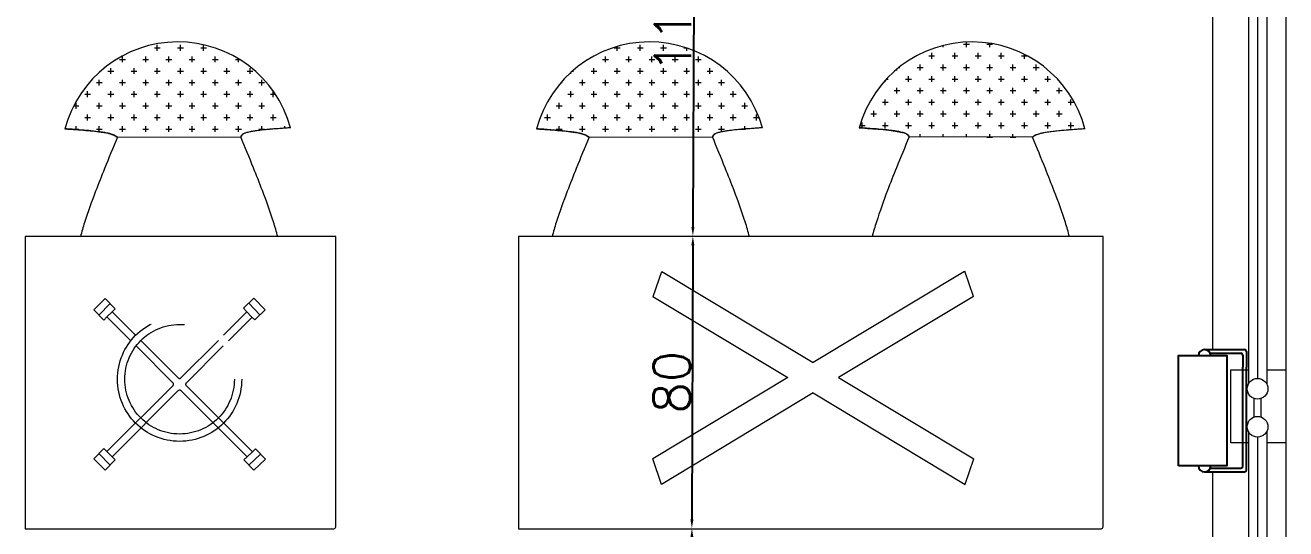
# Model space of a CAD drawing. Extents: x 3270 to 6851, y -140 to 2884.
# Drawn here: x 5803.4 to 6148.4, y 672.7 to 810.6 of the extents above; entities that cross this region are included whole.
import ezdxf

# ---------------------------------------------------------------- set-up
doc = ezdxf.new("R2010")
doc.units = 0
doc.header["$LTSCALE"] = 20
doc.linetypes.add('ACAD_ISO03W100', pattern=[30, 12, -18])
doc.layers.get('0').update_dxf_attribs({"linetype": 'CONTINUOUS', "lineweight": 15})
doc.layers.get('DEFPOINTS').update_dxf_attribs({"linetype": 'CONTINUOUS'})
doc.layers.add('Camera', color=7, linetype='CONTINUOUS', true_color=0xb01a1a)
doc.layers.add('ö-cam', color=7, linetype='CONTINUOUS', lineweight=18, true_color=0x1bb1af)
doc.layers.add('ö-korkuluk', color=7, linetype='CONTINUOUS', lineweight=18, true_color=0x666d5f)
doc.layers.add('Ö-MOBİLYA', color=31, linetype='CONTINUOUS', lineweight=18)
doc.layers.add('ölçü', color=102, linetype='CONTINUOUS', lineweight=15)
doc.styles.get("Standard").update_dxf_attribs({"font": 'txttw.shx'})
doc.dimstyles.new('YAZI', dxfattribs={"dimtxt": 10, "dimasz": 2.5, "dimexe": 1.25, "dimexo": 0.625, "dimtad": 1, "dimdec": 0, "dimtxsty": 'Standard', "dimcen": 2.5, "dimse1": 1, "dimse2": 1, "dimclrd": 256, "dimclrt": 256, "dimadec": 0, "dimazin": 0, "dimtfac": 1, "dimtdec": 0, "dimtmove": 0, "dimatfit": 3, "dimfxl": 1, "dimarcsym": 0})

# ---------------------------------------------------------------- blocks, each defined once
blk = doc.blocks.new('*D73')
at = {"layer": 'DEFPOINTS', "color": 0, "transparency": 16777216}
for p in [(6023.59, 867.74), (5986.11, 752.87), (6023.59, 752.74)]:
    blk.add_point(p, dxfattribs=at)
at = {"layer": 'ölçü', "lineweight": -2, "transparency": 16777216}
blk.add_line((5986.49, 865.37), (5986.12, 755.37), dxfattribs=at)
at = {"layer": 'ölçü', "transparency": 16777216}
for points in [[(5986.07, 865.37), (5986.91, 865.37), (5986.5, 867.87)], [(5985.7, 755.37), (5986.54, 755.37), (5986.11, 752.87)]]:
    blk.add_solid(points, dxfattribs=at)
at = {"layer": 'ölçü', "transparency": 16777216, "insert": (5980.68, 810.39), "char_height": 10, "attachment_point": 5, "rotation": 89.8076}
blk.add_mtext('115', dxfattribs=at)
blk = doc.blocks.new('*D74')
at = {"layer": 'DEFPOINTS', "color": 0, "transparency": 16777216}
for p in [(6023.59, 752.74), (5985.84, 672.87), (6023.59, 672.74)]:
    blk.add_point(p, dxfattribs=at)
at = {"layer": 'ölçü', "lineweight": -2, "transparency": 16777216}
blk.add_line((5986.1, 750.37), (5985.85, 675.37), dxfattribs=at)
at = {"layer": 'ölçü', "transparency": 16777216}
for points in [[(5985.69, 750.37), (5986.52, 750.37), (5986.11, 752.87)], [(5985.43, 675.37), (5986.27, 675.37), (5985.84, 672.87)]]:
    blk.add_solid(points, dxfattribs=at)
at = {"layer": 'ölçü', "transparency": 16777216, "insert": (5980.35, 712.89), "char_height": 10, "attachment_point": 5, "rotation": 89.8076}
blk.add_mtext('80', dxfattribs=at)
blk = doc.blocks.new('*D75')
at = {"layer": 'DEFPOINTS', "color": 0, "transparency": 16777216}
for p in [(6023.59, 672.74), (5985.46, 557.87), (6023.59, 557.74)]:
    blk.add_point(p, dxfattribs=at)
at = {"layer": 'ölçü', "lineweight": -2, "transparency": 16777216}
blk.add_line((5985.83, 670.37), (5985.46, 560.37), dxfattribs=at)
at = {"layer": 'ölçü', "transparency": 16777216}
for points in [[(5985.42, 670.37), (5986.25, 670.37), (5985.84, 672.87)], [(5985.05, 560.37), (5985.88, 560.37), (5985.46, 557.87)]]:
    blk.add_solid(points, dxfattribs=at)
at = {"layer": 'ölçü', "transparency": 16777216, "insert": (5980.02, 615.39), "char_height": 10, "attachment_point": 5, "rotation": 89.8076}
blk.add_mtext('115', dxfattribs=at)

msp = doc.modelspace()

# ---------------------------------------------------------------- linework, layer by layer
msp.add_line((6148.38, 1497.74), (6148.38, 222.74))
at = {"layer": 'Camera'}
for p, q in [((6126.17, 721.78), (6137.11, 721.78)), ((6137.61, 721.28), (6137.61, 716.96)), ((6127.72, 720.78), (6136.11, 720.78)), ((6136.61, 720.28), (6136.61, 716.96)), ((6136.61, 689.83), (6136.61, 716.96)), ((6137.61, 688.83), (6137.61, 716.96)), ((6126.17, 688.33), (6137.11, 688.33)), ((6127.72, 689.33), (6136.11, 689.33))]:
    msp.add_line(p, q, dxfattribs=at)
msp.add_lwpolyline([(6118.99, 689.97), (6118.99, 720.14), (6132.21, 720.14), (6132.21, 689.97)], close=True, dxfattribs=at)
for centre, radius, start, end in [((6126.17, 720.07), 1.71, 2.3482, 177.6518), ((6137.11, 721.28), 0.5, 0, 90), ((6136.11, 720.28), 0.5, 0, 90), ((6126.17, 690.04), 1.71, 182.3482, 357.6518), ((6136.11, 689.83), 0.5, 270, 0), ((6137.11, 688.83), 0.5, 270, 0)]:
    msp.add_arc(centre, radius, start, end, dxfattribs=at)
at = {"layer": 'ö-cam'}
for p, q in [((6138.15, 853.72), (6138.15, 712.4)), ((6140.65, 852.21), (6140.65, 713.9)), ((6143.15, 853.72), (6143.15, 712.4)), ((6138.15, 699.34), (6138.15, 558.02)), ((6140.65, 697.84), (6140.65, 559.53)), ((6143.15, 699.34), (6143.15, 558.02))]:
    msp.add_line(p, q, dxfattribs=at)
at = {"layer": 'ö-korkuluk'}
for p, q in [((6148.38, 1497.74), (6148.38, 222.74)), ((6128.38, 721.78), (6128.38, 1477.74)), ((6139.72, 703.33), (6139.72, 708.4)), ((6141.63, 703.32), (6141.63, 708.42)), ((6128.38, 256.3), (6128.38, 688.33))]:
    msp.add_line(p, q, dxfattribs=at)
for points in [[(6138.15, 696.27), (6133.38, 696.27), (6133.38, 716.27), (6138.15, 716.27)], [(6138.15, 696.27), (6133.38, 696.27), (6133.38, 716.27), (6138.15, 716.27)], [(6143.15, 716.27), (6148.38, 716.27), (6148.38, 696.27)], [(6148.38, 696.27), (6143.15, 696.27)], [(6148.38, 696.27), (6143.15, 696.27)]]:
    msp.add_lwpolyline(points, dxfattribs=at)
for centre in [(6140.65, 711.07), (6140.65, 700.67)]:
    msp.add_circle(centre, 2.83, dxfattribs=at)
at = {"layer": 'Ö-MOBİLYA'}
for p, q in [((5838.73, 804.39), (5840.31, 804.39)), ((5839.52, 803.59), (5839.52, 805.18)), ((5845.08, 804.39), (5846.66, 804.39)), ((5845.87, 803.59), (5845.87, 805.18)), ((5851.43, 804.39), (5853.01, 804.39)), ((5852.22, 803.59), (5852.22, 805.18)), ((5964.59, 804.39), (5966.18, 804.39)), ((5965.38, 803.59), (5965.38, 804.75)), ((5970.94, 804.39), (5972.53, 804.39)), ((5971.73, 803.59), (5971.73, 805.18)), ((5977.29, 804.39), (5978.88, 804.39)), ((5978.08, 803.59), (5978.08, 805.18)), ((5983.64, 804.39), (5984.33, 804.39)), ((5984.43, 803.59), (5984.43, 804.35)), ((6054.65, 804.57), (6054.65, 805.03)), ((6060.21, 805.37), (6061.8, 805.37)), ((6061, 804.57), (6061, 805.98)), ((6066.56, 805.37), (6068.15, 805.37)), ((6067.35, 804.57), (6067.35, 805.64)), ((5829.2, 801.21), (5830.79, 801.21)), ((5830, 800.42), (5830, 802.01)), ((5833.17, 803.59), (5833.17, 803.67)), ((5835.55, 801.21), (5837.14, 801.21)), ((5836.35, 800.42), (5836.35, 802.01)), ((5841.9, 801.21), (5843.49, 801.21)), ((5842.7, 800.42), (5842.7, 802.01)), ((5848.25, 801.21), (5849.84, 801.21)), ((5849.05, 800.42), (5849.05, 802.01)), ((5854.6, 801.21), (5856.19, 801.21)), ((5855.4, 800.42), (5855.4, 802.01)), ((5860.95, 801.21), (5862.04, 801.21)), ((5861.75, 800.42), (5861.75, 801.39)), ((5961.41, 801.21), (5963, 801.21)), ((5962.21, 800.42), (5962.21, 802.01)), ((5967.76, 801.21), (5969.35, 801.21)), ((5968.56, 800.42), (5968.56, 802.01)), ((5974.11, 801.21), (5975.7, 801.21)), ((5974.91, 800.42), (5974.91, 802.01)), ((5980.46, 801.21), (5982.05, 801.21)), ((5981.26, 800.42), (5981.26, 802.01)), ((5986.81, 801.21), (5988.4, 801.21)), ((5987.61, 800.42), (5987.61, 802.01)), ((6050.68, 802.19), (6052.27, 802.19)), ((6051.48, 801.4), (6051.48, 802.99)), ((6057.03, 802.19), (6058.62, 802.19)), ((6057.83, 801.4), (6057.83, 802.99)), ((6063.38, 802.19), (6064.97, 802.19)), ((6064.18, 801.4), (6064.18, 802.99)), ((6069.73, 802.19), (6071.32, 802.19)), ((6070.53, 801.4), (6070.53, 802.99)), ((6076.08, 802.19), (6077.65, 802.19)), ((6076.88, 801.4), (6076.88, 802.6)), ((5826.03, 798.04), (5827.61, 798.04)), ((5826.82, 797.24), (5826.82, 798.83)), ((5832.38, 798.04), (5833.96, 798.04)), ((5833.17, 797.24), (5833.17, 798.83)), ((5838.73, 798.04), (5840.31, 798.04)), ((5839.52, 797.24), (5839.52, 798.83)), ((5845.08, 798.04), (5846.66, 798.04)), ((5845.87, 797.24), (5845.87, 798.83)), ((5851.43, 798.04), (5853.01, 798.04)), ((5852.22, 797.24), (5852.22, 798.83)), ((5857.78, 798.04), (5859.36, 798.04)), ((5858.57, 797.24), (5858.57, 798.83)), ((5864.13, 798.04), (5865.71, 798.04)), ((5864.92, 797.24), (5864.92, 798.83)), ((5952.68, 797.24), (5952.68, 797.63)), ((5953.13, 798.04), (5953.48, 798.04)), ((5958.24, 798.04), (5959.83, 798.04)), ((5959.03, 797.24), (5959.03, 798.83)), ((5964.59, 798.04), (5966.18, 798.04)), ((5965.38, 797.24), (5965.38, 798.83)), ((5970.94, 798.04), (5972.53, 798.04)), ((5971.73, 797.24), (5971.73, 798.83)), ((5977.29, 798.04), (5978.88, 798.04)), ((5978.08, 797.24), (5978.08, 798.83)), ((5983.64, 798.04), (5985.23, 798.04)), ((5984.43, 797.24), (5984.43, 798.83)), ((5989.99, 798.04), (5991.58, 798.04)), ((5990.78, 797.24), (5990.78, 798.83)), ((6041.95, 798.22), (6041.95, 798.55)), ((6042.53, 799.02), (6042.75, 799.02)), ((6047.51, 799.02), (6049.1, 799.02)), ((6048.3, 798.22), (6048.3, 799.81)), ((6053.86, 799.02), (6055.45, 799.02)), ((6054.65, 798.22), (6054.65, 799.81)), ((6060.21, 799.02), (6061.8, 799.02)), ((6061, 798.22), (6061, 799.81)), ((6066.56, 799.02), (6068.15, 799.02)), ((6067.35, 798.22), (6067.35, 799.81)), ((6072.91, 799.02), (6074.5, 799.02)), ((6073.7, 798.22), (6073.7, 799.81)), ((6079.26, 799.02), (6080.85, 799.02)), ((6080.05, 798.22), (6080.05, 799.81)), ((5822.85, 794.86), (5824.44, 794.86)), ((5823.65, 794.07), (5823.65, 795.66)), ((5829.2, 794.86), (5830.79, 794.86)), ((5830, 794.07), (5830, 795.66)), ((5835.55, 794.86), (5837.14, 794.86)), ((5836.35, 794.07), (5836.35, 795.66)), ((5841.9, 794.86), (5843.49, 794.86)), ((5842.7, 794.07), (5842.7, 795.66)), ((5848.25, 794.86), (5849.84, 794.86)), ((5849.05, 794.07), (5849.05, 795.66)), ((5854.6, 794.86), (5856.19, 794.86)), ((5855.4, 794.07), (5855.4, 795.66)), ((5860.95, 794.86), (5862.54, 794.86)), ((5861.75, 794.07), (5861.75, 795.66)), ((5867.3, 794.86), (5868.89, 794.86)), ((5868.1, 794.07), (5868.1, 795.66)), ((5949.51, 794.07), (5949.51, 794.28)), ((5950, 794.86), (5950.3, 794.86)), ((5955.06, 794.86), (5956.65, 794.86)), ((5955.86, 794.07), (5955.86, 795.66)), ((5961.41, 794.86), (5963, 794.86)), ((5962.21, 794.07), (5962.21, 795.66)), ((5967.76, 794.86), (5969.35, 794.86)), ((5968.56, 794.07), (5968.56, 795.66)), ((5974.11, 794.86), (5975.7, 794.86)), ((5974.91, 794.07), (5974.91, 795.66)), ((5980.46, 794.86), (5982.05, 794.86)), ((5981.26, 794.07), (5981.26, 795.66)), ((5986.81, 794.86), (5988.4, 794.86)), ((5987.61, 794.07), (5987.61, 795.66)), ((5993.16, 794.86), (5994.75, 794.86)), ((5993.96, 794.07), (5993.96, 795.66)), ((6038.78, 795.05), (6038.78, 795.5)), ((6039.1, 795.84), (6039.57, 795.84)), ((6044.33, 795.84), (6045.92, 795.84)), ((6045.13, 795.05), (6045.13, 796.64)), ((6050.68, 795.84), (6052.27, 795.84)), ((6051.48, 795.05), (6051.48, 796.64)), ((6057.03, 795.84), (6058.62, 795.84)), ((6057.83, 795.05), (6057.83, 796.64)), ((6063.38, 795.84), (6064.97, 795.84)), ((6064.18, 795.05), (6064.18, 796.64)), ((6069.73, 795.84), (6071.32, 795.84)), ((6070.53, 795.05), (6070.53, 796.64)), ((6076.08, 795.84), (6077.67, 795.84)), ((6076.88, 795.05), (6076.88, 796.64)), ((6082.43, 795.84), (6084.02, 795.84)), ((6083.23, 795.05), (6083.23, 796.64)), ((5819.68, 791.69), (5821.26, 791.69)), ((5820.47, 790.89), (5820.47, 792.48)), ((5826.03, 791.69), (5827.61, 791.69)), ((5826.82, 790.89), (5826.82, 792.48)), ((5832.38, 791.69), (5833.96, 791.69)), ((5833.17, 790.89), (5833.17, 792.48)), ((5838.73, 791.69), (5840.31, 791.69)), ((5839.52, 790.89), (5839.52, 792.48)), ((5845.08, 791.69), (5846.66, 791.69)), ((5845.87, 790.89), (5845.87, 792.48)), ((5851.43, 791.69), (5853.01, 791.69)), ((5852.22, 790.89), (5852.22, 792.48)), ((5857.78, 791.69), (5859.36, 791.69)), ((5858.57, 790.89), (5858.57, 792.48)), ((5864.13, 791.69), (5865.71, 791.69)), ((5864.92, 790.89), (5864.92, 792.48)), ((5870.48, 791.69), (5871.86, 791.69)), ((5871.27, 790.89), (5871.27, 792.48)), ((5951.89, 791.69), (5953.48, 791.69)), ((5952.68, 790.89), (5952.68, 792.48)), ((5958.24, 791.69), (5959.83, 791.69)), ((5959.03, 790.89), (5959.03, 792.48)), ((5964.59, 791.69), (5966.18, 791.69)), ((5965.38, 790.89), (5965.38, 792.48)), ((5970.94, 791.69), (5972.53, 791.69)), ((5971.73, 790.89), (5971.73, 792.48)), ((5977.29, 791.69), (5978.88, 791.69)), ((5978.08, 790.89), (5978.08, 792.48)), ((5983.64, 791.69), (5985.23, 791.69)), ((5984.43, 790.89), (5984.43, 792.48)), ((5989.99, 791.69), (5991.58, 791.69)), ((5990.78, 790.89), (5990.78, 792.48)), ((5996.34, 791.69), (5997.93, 791.69)), ((5997.13, 790.89), (5997.13, 792.48)), ((6038.78, 788.7), (6038.78, 790.29)), ((6041.16, 792.67), (6042.75, 792.67)), ((6041.95, 791.87), (6041.95, 793.46)), ((6045.13, 788.7), (6045.13, 790.29)), ((6047.51, 792.67), (6049.1, 792.67)), ((6048.3, 791.87), (6048.3, 793.46)), ((6051.48, 788.7), (6051.48, 790.29)), ((6053.86, 792.67), (6055.45, 792.67)), ((6054.65, 791.87), (6054.65, 793.46)), ((6057.83, 788.7), (6057.83, 790.29)), ((6060.21, 792.67), (6061.8, 792.67)), ((6061, 791.87), (6061, 793.46)), ((6064.18, 788.7), (6064.18, 790.29)), ((6066.56, 792.67), (6068.15, 792.67)), ((6067.35, 791.87), (6067.35, 793.46)), ((6070.53, 788.7), (6070.53, 790.29)), ((6072.91, 792.67), (6074.5, 792.67)), ((6073.7, 791.87), (6073.7, 793.46)), ((6076.88, 788.7), (6076.88, 790.29)), ((6079.26, 792.67), (6080.85, 792.67)), ((6080.05, 791.87), (6080.05, 793.46)), ((6083.23, 788.7), (6083.23, 790.29)), ((6085.61, 792.67), (6087.2, 792.67)), ((6086.4, 791.87), (6086.4, 793.46)), ((6089.58, 788.7), (6089.58, 790.29)), ((5816.65, 788.51), (5818.09, 788.51)), ((5817.3, 787.72), (5817.3, 789.31)), ((5822.85, 788.51), (5824.44, 788.51)), ((5823.65, 787.72), (5823.65, 789.31)), ((5829.2, 788.51), (5830.79, 788.51)), ((5830, 787.72), (5830, 789.31)), ((5835.55, 788.51), (5837.14, 788.51)), ((5836.35, 787.72), (5836.35, 789.31)), ((5841.9, 788.51), (5843.49, 788.51)), ((5842.7, 787.72), (5842.7, 789.31)), ((5848.25, 788.51), (5849.84, 788.51)), ((5849.05, 787.72), (5849.05, 789.31)), ((5854.6, 788.51), (5856.19, 788.51)), ((5855.4, 787.72), (5855.4, 789.31)), ((5860.95, 788.51), (5862.54, 788.51)), ((5861.75, 787.72), (5861.75, 789.31)), ((5867.3, 788.51), (5868.89, 788.51)), ((5868.1, 787.72), (5868.1, 789.31)), ((5873.65, 788.51), (5873.71, 788.51)), ((5948.71, 788.51), (5950.3, 788.51)), ((5949.51, 787.72), (5949.51, 789.31)), ((5955.06, 788.51), (5956.65, 788.51)), ((5955.86, 787.72), (5955.86, 789.31)), ((5961.41, 788.51), (5963, 788.51)), ((5962.21, 787.72), (5962.21, 789.31)), ((5967.76, 788.51), (5969.35, 788.51)), ((5968.56, 787.72), (5968.56, 789.31)), ((5974.11, 788.51), (5975.7, 788.51)), ((5974.91, 787.72), (5974.91, 789.31)), ((5980.46, 788.51), (5982.05, 788.51)), ((5981.26, 787.72), (5981.26, 789.31)), ((5986.81, 788.51), (5988.4, 788.51)), ((5987.61, 787.72), (5987.61, 789.31)), ((5993.16, 788.51), (5994.75, 788.51)), ((5993.96, 787.72), (5993.96, 789.31)), ((5999.51, 788.51), (6001.1, 788.51)), ((6000.31, 787.72), (6000.31, 789.31)), ((6035.6, 785.52), (6035.6, 787.11)), ((6037.98, 789.49), (6039.57, 789.49)), ((6041.95, 785.52), (6041.95, 787.11)), ((6044.33, 789.49), (6045.92, 789.49)), ((6048.3, 785.52), (6048.3, 787.11)), ((6050.68, 789.49), (6052.27, 789.49)), ((6054.65, 785.52), (6054.65, 787.11)), ((6057.03, 789.49), (6058.62, 789.49)), ((6061, 785.52), (6061, 787.11)), ((6063.38, 789.49), (6064.97, 789.49)), ((6067.35, 785.52), (6067.35, 787.11)), ((6069.73, 789.49), (6071.32, 789.49)), ((6073.7, 785.52), (6073.7, 787.11)), ((6076.08, 789.49), (6077.67, 789.49)), ((6080.05, 785.52), (6080.05, 787.11)), ((6082.43, 789.49), (6084.02, 789.49)), ((6086.4, 785.52), (6086.4, 787.11)), ((6088.78, 789.49), (6090.37, 789.49)), ((5819.68, 785.34), (5821.26, 785.34)), ((5820.47, 784.54), (5820.47, 786.13)), ((5826.03, 785.34), (5827.61, 785.34)), ((5826.82, 784.54), (5826.82, 786.13)), ((5832.38, 785.34), (5833.96, 785.34)), ((5833.17, 784.54), (5833.17, 786.13)), ((5838.73, 785.34), (5840.31, 785.34)), ((5839.52, 784.54), (5839.52, 786.13)), ((5845.08, 785.34), (5846.66, 785.34)), ((5845.87, 784.54), (5845.87, 786.13)), ((5851.43, 785.34), (5853.01, 785.34)), ((5852.22, 784.54), (5852.22, 786.13)), ((5857.78, 785.34), (5859.36, 785.34)), ((5858.57, 784.54), (5858.57, 786.13)), ((5864.13, 785.34), (5865.71, 785.34)), ((5864.92, 784.54), (5864.92, 786.13)), ((5870.48, 785.34), (5872.06, 785.34)), ((5871.27, 784.54), (5871.27, 786.13)), ((5945.54, 785.34), (5947.13, 785.34)), ((5946.33, 784.54), (5946.33, 786.13)), ((5951.89, 785.34), (5953.48, 785.34)), ((5952.68, 784.54), (5952.68, 786.13)), ((5958.24, 785.34), (5959.83, 785.34)), ((5959.03, 784.54), (5959.03, 786.13)), ((5964.59, 785.34), (5966.18, 785.34)), ((5965.38, 784.54), (5965.38, 786.13)), ((5970.94, 785.34), (5972.53, 785.34)), ((5971.73, 784.54), (5971.73, 786.13)), ((5977.29, 785.34), (5978.88, 785.34)), ((5978.08, 784.54), (5978.08, 786.13)), ((5983.64, 785.34), (5985.23, 785.34)), ((5984.43, 784.54), (5984.43, 786.13)), ((5989.99, 785.34), (5991.58, 785.34)), ((5990.78, 784.54), (5990.78, 786.13)), ((5996.34, 785.34), (5997.93, 785.34)), ((5997.13, 784.54), (5997.13, 786.13)), ((6002.69, 785.34), (6004.2, 785.34)), ((6003.48, 784.54), (6003.48, 786.13)), ((6032.43, 782.45), (6032.43, 783.94)), ((6034.81, 786.32), (6036.4, 786.32)), ((6038.78, 782.35), (6038.78, 783.94)), ((6041.16, 786.32), (6042.75, 786.32)), ((6045.13, 782.35), (6045.13, 783.94)), ((6047.51, 786.32), (6049.1, 786.32)), ((6051.48, 782.35), (6051.48, 783.94)), ((6053.86, 786.32), (6055.45, 786.32)), ((6057.83, 782.35), (6057.83, 783.94)), ((6060.21, 786.32), (6061.8, 786.32)), ((6064.18, 782.35), (6064.18, 783.94)), ((6066.56, 786.32), (6068.15, 786.32)), ((6070.53, 782.35), (6070.53, 783.94)), ((6072.91, 786.32), (6074.5, 786.32)), ((6076.88, 782.35), (6076.88, 783.94)), ((6079.26, 786.32), (6080.85, 786.32)), ((6083.23, 782.35), (6083.23, 783.94)), ((6085.61, 786.32), (6087.2, 786.32)), ((6089.58, 782.35), (6089.58, 783.94)), ((6091.96, 786.32), (6092.04, 786.32)), ((5816.5, 782.16), (5818.09, 782.16)), ((5817.3, 782), (5817.3, 782.96)), ((5822.85, 782.16), (5824.44, 782.16)), ((5823.65, 781.41), (5823.65, 782.96)), ((5828.59, 779.89, 33.61), (5862.37, 780.05, 32.32)), ((5828.59, 779.89), (5862.37, 780.05)), ((5828.59, 779.89), (5862.37, 780.05)), ((5829.2, 782.16), (5830.79, 782.16)), ((5830, 781.37), (5830, 782.96)), ((5835.55, 782.16), (5837.14, 782.16)), ((5836.35, 781.37), (5836.35, 782.96)), ((5841.9, 782.16), (5843.49, 782.16)), ((5842.7, 781.37), (5842.7, 782.96)), ((5848.25, 782.16), (5849.84, 782.16)), ((5849.05, 781.37), (5849.05, 782.96)), ((5854.6, 782.16), (5856.19, 782.16)), ((5855.4, 781.37), (5855.4, 782.96)), ((5860.95, 782.16), (5862.54, 782.16)), ((5861.75, 781.37), (5861.75, 782.96)), ((5867.3, 782.16), (5868.89, 782.16)), ((5868.1, 781.86), (5868.1, 782.96)), ((5874.45, 782.39), (5874.45, 782.96)), ((5948.71, 782.16), (5950.3, 782.16)), ((5949.51, 781.75), (5949.51, 782.96)), ((5955.06, 782.16), (5956.65, 782.16)), ((5955.86, 781.37), (5955.86, 782.96)), ((5957.68, 779.89, 33.61), (5991.45, 780.05, 32.32)), ((5957.68, 779.89), (5991.45, 780.05)), ((5957.68, 779.89), (5991.45, 780.05)), ((5961.41, 782.16), (5963, 782.16)), ((5962.21, 781.37), (5962.21, 782.96)), ((5967.76, 782.16), (5969.35, 782.16)), ((5968.56, 781.37), (5968.56, 782.96)), ((5974.11, 782.16), (5975.7, 782.16)), ((5974.91, 781.37), (5974.91, 782.96)), ((5980.46, 782.16), (5982.05, 782.16)), ((5981.26, 781.37), (5981.26, 782.96)), ((5986.81, 782.16), (5988.4, 782.16)), ((5987.61, 781.37), (5987.61, 782.96)), ((5993.16, 782.16), (5994.75, 782.16)), ((5993.96, 781.38), (5993.96, 782.96)), ((5999.51, 782.16), (6000.47, 782.16)), ((6000.31, 782.15), (6000.31, 782.96)), ((6031.82, 783.14), (6033.22, 783.14)), ((6037.98, 783.14), (6039.57, 783.14)), ((6044.33, 783.14), (6045.92, 783.14)), ((6079.08, 779.89, 33.61), (6045.31, 780.05, 32.32)), ((6079.08, 779.89), (6045.31, 780.05)), ((6079.08, 779.89), (6045.31, 780.05)), ((6048.3, 780.04), (6048.3, 780.76)), ((6050.68, 783.14), (6052.27, 783.14)), ((6054.65, 780.01), (6054.65, 780.76)), ((6057.03, 783.14), (6058.62, 783.14)), ((6061, 779.98), (6061, 780.76)), ((6063.38, 783.14), (6064.97, 783.14)), ((6066.56, 779.97), (6068.15, 779.97)), ((6067.35, 779.95), (6067.35, 780.76)), ((6069.73, 783.14), (6071.32, 783.14)), ((6072.91, 779.97), (6074.5, 779.97)), ((6073.7, 779.92), (6073.7, 780.76)), ((6076.08, 783.14), (6077.67, 783.14)), ((6080.05, 780.53), (6080.05, 780.76)), ((6082.43, 783.14), (6084.02, 783.14)), ((6088.78, 783.14), (6090.37, 783.14)), ((5888.38, 752.74), (5803.38, 752.74)), ((5803.38, 752.74), (5803.38, 672.74)), ((5888.38, 673.24), (5888.38, 752.74)), ((6098.38, 752.74), (5938.38, 752.74)), ((5938.38, 752.74), (5938.38, 672.74)), ((6098.38, 673.24), (6098.38, 752.74)), ((5975.23, 736.35), (5977.61, 743.2)), ((6062.9, 736.36), (6060.53, 743.22)), ((5825.24, 735.78), (5822.12, 732.66)), ((5824.39, 734.92), (5824.38, 734.93)), ((5866.87, 734.92), (5866.88, 734.93)), ((5822.97, 733.51), (5822.97, 733.52)), ((5867.35, 734.42), (5867.36, 734.43)), ((5868.21, 733.52), (5868.21, 733.53)), ((5825.24, 688.81), (5822.12, 691.93)), ((5822.97, 691.07), (5822.97, 691.07)), ((5822.97, 691.07), (5822.97, 691.07)), ((5826.64, 690.2), (5823.52, 693.32)), ((5828.04, 691.6), (5825.24, 688.81)), ((5827.18, 692.45), (5828.04, 691.6)), ((5864.09, 692.45), (5863.2, 691.63)), ((5863.2, 691.63), (5865.91, 688.75)), ((5864.55, 690.19), (5867.77, 693.21)), ((5865.91, 688.75), (5869.12, 691.77)), ((5867.99, 690.68), (5867.99, 690.67)), ((5977.5, 684.91), (5975.11, 691.86)), ((6060.63, 684.93), (6063.02, 691.87)), ((5824.39, 689.66), (5824.38, 689.65)), ((5824.39, 689.66), (5824.38, 689.65)), ((5866.58, 689.36), (5866.59, 689.35)), ((5866.88, 689.66), (5866.88, 689.65)), ((5867.08, 689.83), (5867.09, 689.83)), ((5803.38, 672.74), (5887.88, 672.74)), ((5938.38, 672.74), (6097.88, 672.74))]:
    msp.add_line(p, q, dxfattribs=at)
at = {"layer": 'Ö-MOBİLYA', "linetype": 'ACAD_ISO03W100', "ltscale": 0.3}
for p, q in [((5977.61, 743.2), (6019.05, 718.28)), ((6060.48, 743.2), (6019.05, 718.28)), ((5828.04, 732.98), (5825.24, 735.78)), ((5863.13, 733.11), (5865.99, 735.84)), ((5865.99, 735.84), (5869.04, 732.65)), ((5975.19, 736.36), (6012.12, 714.11)), ((6062.9, 736.36), (6025.97, 714.11)), ((5824.92, 729.86), (5822.12, 732.66)), ((5826.64, 734.38), (5823.52, 731.26)), ((5827.18, 732.13), (5825.76, 730.72)), ((5827.18, 732.13), (5828.04, 732.98)), ((5833.61, 725.7), (5827.18, 732.13)), ((5857.65, 725.7), (5864.08, 732.13)), ((5863.97, 732.25), (5863.13, 733.11)), ((5863.97, 732.25), (5865.35, 730.8)), ((5864.56, 734.48), (5867.61, 731.29)), ((5866.18, 729.92), (5869.04, 732.65)), ((5825.76, 730.72), (5824.92, 729.86)), ((5832.28, 724.2), (5825.76, 730.72)), ((5858.98, 724.2), (5865.46, 730.68)), ((5865.35, 730.8), (5866.18, 729.92)), ((5843.84, 712.64), (5833.71, 722.78)), ((5845.28, 714.03), (5835.02, 724.29)), ((5845.99, 714.03), (5856.24, 724.29)), ((5847.42, 712.64), (5857.56, 722.78)), ((5843.84, 711.94), (5825.76, 693.86)), ((5847.42, 711.94), (5865.55, 693.82)), ((6012.12, 714.11), (5975.11, 691.86)), ((6025.97, 714.11), (6062.98, 691.86)), ((5845.28, 710.55), (5827.18, 692.45)), ((5845.99, 710.55), (5864.09, 692.45)), ((6019.05, 709.94), (5977.5, 684.91)), ((6019.05, 709.94), (6060.59, 684.91)), ((5824.92, 694.72), (5822.12, 691.93)), ((5825.76, 693.86), (5824.92, 694.72)), ((5827.18, 692.45), (5825.76, 693.86)), ((5864.09, 692.45), (5865.55, 693.82)), ((5865.55, 693.82), (5866.42, 694.65)), ((5866.42, 694.65), (5869.12, 691.77))]:
    msp.add_line(p, q, dxfattribs=at)
for radius in [17, 15]:
    msp.add_circle((5845.63, 713.68), radius, dxfattribs=at)
at = {"layer": 'Ö-MOBİLYA'}
for centre, radius, start, end in [((5845.18, 774.01, 97.96), 32, 15.3906, 165.135), ((5845.18, 774.01), 32, 15.3906, 165.135), ((5845.18, 774.01), 32, 15.3906, 165.135), ((5974.27, 774.01, 97.96), 32, 15.3906, 165.135), ((5974.27, 774.01), 32, 15.3906, 165.135), ((5974.27, 774.01), 32, 15.3906, 165.135), ((6062.49, 774.01, 97.96), 32, 14.865, 164.6094), ((6062.49, 774.01), 32, 14.865, 164.6094), ((6062.49, 774.01), 32, 14.865, 164.6094), ((5769.41, 127.68), 656.07, 85.74038, 86.08139), ((5769.41, 127.68), 656.07, 85.74038, 86.08139), ((5805.26, 609.91), 172.51, 84.8637, 85.7169), ((5805.26, 609.91), 172.51, 84.8637, 85.7169), ((5813.58, 702.23), 79.81, 82.9474, 84.8802), ((5813.58, 702.23), 79.81, 82.9474, 84.8802), ((5818.12, 739.26), 42.51, 80.8242, 82.8884), ((5818.12, 739.26), 42.51, 80.8242, 82.8884), ((5821.2, 758.47), 23.05, 77.8437, 80.778), ((5821.2, 758.47), 23.05, 77.8437, 80.778), ((6839.54, 360.43), 1094.51, 157.46532, 157.94895), ((5823.49, 769.15), 12.13, 73.5599, 77.7703), ((5823.49, 769.15), 12.13, 73.5599, 77.7703), ((5825.08, 774.6), 6.45, 67.5266, 73.4336), ((5825.08, 774.6), 6.45, 67.5266, 73.4336), ((5826.28, 777.46), 3.35, 50.407, 67.8347), ((5826.07, 777.03), 3.83, 59.8018, 67.3025), ((5826.32, 777.51), 3.29, 50.3148, 59.3617), ((5824.7, 775.46), 5.9, 48.6556, 50.9029), ((5825.21, 776.07), 5.11, 48.4812, 51.0773), ((5864.6, 778.97), 2.48, 147.9512, 154.3213), ((5864.3, 779.13), 2.14, 149.7805, 154.6585), ((4851.42, 360.59), 1094.51, 22.05105, 22.53468), ((5863.66, 779.55), 1.38, 123.727, 151.1261), ((5863.64, 779.57), 1.35, 123.4988, 147.5026), ((5864.18, 778.8), 2.29, 116.3427, 124.2346), ((5864.18, 778.8), 2.29, 116.3427, 124.2346), ((5864.85, 777.46), 3.79, 110.3387, 116.3745), ((5864.85, 777.46), 3.79, 110.3387, 116.3745), ((5865.78, 774.96), 6.46, 105.9179, 110.3887), ((5865.78, 774.96), 6.46, 105.9179, 110.3887), ((5867.01, 770.66), 10.93, 102.6582, 105.9608), ((5867.01, 770.66), 10.93, 102.6582, 105.9608), ((5869.21, 760.65), 21.17, 99.1926, 102.5063), ((5868.58, 763.74), 18.03, 100.2238, 102.6895), ((5870.51, 753.09), 28.85, 98.3755, 100.2455), ((5872.45, 740.39), 41.7, 96.9201, 99.1455), ((5873.3, 734.12), 48.02, 96.2601, 98.3669), ((5876.64, 705.51), 76.83, 95.3376, 96.8886), ((5877.71, 695.12), 87.27, 94.8725, 96.348), ((5883.41, 631.38), 151.27, 94.2984, 95.2791), ((5884.86, 612.81), 169.89, 94.3175, 94.9186), ((5915.95, 194.97), 588.88, 93.88596, 94.27266), ((5915.95, 194.97), 588.88, 93.88596, 94.27266), ((5898.5, 127.68), 656.07, 85.74038, 86.08139), ((5898.5, 127.68), 656.07, 85.74038, 86.08139), ((5934.35, 609.91), 172.51, 84.8637, 85.7169), ((5934.35, 609.91), 172.51, 84.8637, 85.7169), ((5942.67, 702.23), 79.81, 82.9474, 84.8802), ((5942.67, 702.23), 79.81, 82.9474, 84.8802), ((5947.21, 739.26), 42.51, 80.8242, 82.8884), ((5947.21, 739.26), 42.51, 80.8242, 82.8884), ((5950.29, 758.47), 23.05, 77.8437, 80.778), ((5950.29, 758.47), 23.05, 77.8437, 80.778), ((6968.63, 360.43), 1094.51, 157.46532, 157.94895), ((5952.57, 769.15), 12.13, 73.5599, 77.7703), ((5952.57, 769.15), 12.13, 73.5599, 77.7703), ((5954.17, 774.6), 6.45, 67.5266, 73.4336), ((5954.17, 774.6), 6.45, 67.5266, 73.4336), ((5955.37, 777.46), 3.35, 50.407, 67.8347), ((5955.16, 777.03), 3.83, 59.8018, 67.3025), ((5955.41, 777.51), 3.29, 50.3148, 59.3617), ((5953.79, 775.46), 5.9, 48.6556, 50.9029), ((5954.3, 776.07), 5.11, 48.4812, 51.0773), ((5993.69, 778.97), 2.48, 147.9512, 154.3213), ((5993.39, 779.13), 2.14, 149.7805, 154.6585), ((4980.51, 360.59), 1094.51, 22.05105, 22.53468), ((5992.75, 779.55), 1.38, 123.727, 151.1261), ((5992.73, 779.57), 1.35, 123.4988, 147.5026), ((5993.27, 778.8), 2.29, 116.3427, 124.2346), ((5993.27, 778.8), 2.29, 116.3427, 124.2346), ((5993.94, 777.46), 3.79, 110.3387, 116.3745), ((5993.94, 777.46), 3.79, 110.3387, 116.3745), ((5994.87, 774.96), 6.46, 105.9179, 110.3887), ((5994.87, 774.96), 6.46, 105.9179, 110.3887), ((5996.1, 770.66), 10.93, 102.6582, 105.9608), ((5996.1, 770.66), 10.93, 102.6582, 105.9608), ((5998.29, 760.65), 21.17, 99.1926, 102.5063), ((5997.67, 763.74), 18.03, 100.2238, 102.6895), ((5999.6, 753.09), 28.85, 98.3755, 100.2455), ((6001.54, 740.39), 41.7, 96.9201, 99.1455), ((6002.38, 734.12), 48.02, 96.2601, 98.3669), ((6005.73, 705.51), 76.83, 95.3376, 96.8886), ((6006.8, 695.12), 87.27, 94.8725, 96.348), ((6012.5, 631.38), 151.27, 94.2984, 95.2791), ((6013.95, 612.81), 169.89, 94.3175, 94.9186), ((6045.04, 194.97), 588.88, 93.88596, 94.27266), ((6045.04, 194.97), 588.88, 93.88596, 94.27266), ((5991.73, 194.97), 588.88, 85.72734, 86.11404), ((5991.73, 194.97), 588.88, 85.72734, 86.11404), ((6022.81, 612.81), 169.89, 85.0814, 85.6825), ((6024.26, 631.38), 151.27, 84.7209, 85.7016), ((6029.97, 695.12), 87.27, 83.652, 85.1275), ((6031.03, 705.51), 76.83, 83.1114, 84.6624), ((6034.38, 734.12), 48.02, 81.6331, 83.7399), ((6035.23, 740.39), 41.7, 80.8545, 83.0799), ((6037.16, 753.09), 28.85, 79.7545, 81.6245), ((7056.25, 360.59), 1094.51, 157.46532, 157.94895), ((6038.47, 760.65), 21.17, 77.4937, 80.8074), ((6039.1, 763.74), 18.03, 77.3105, 79.7762), ((6040.66, 770.66), 10.93, 74.0392, 77.3418), ((6040.66, 770.66), 10.93, 74.0392, 77.3418), ((6041.89, 774.96), 6.46, 69.6113, 74.0821), ((6041.89, 774.96), 6.46, 69.6113, 74.0821), ((6042.83, 777.46), 3.79, 63.6255, 69.6613), ((6042.83, 777.46), 3.79, 63.6255, 69.6613), ((6043.49, 778.8), 2.29, 55.7654, 63.6573), ((6043.49, 778.8), 2.29, 55.7654, 63.6573), ((6044.04, 779.57), 1.35, 32.4974, 56.5012), ((6044.02, 779.55), 1.38, 28.8739, 56.273), ((6043.07, 778.97), 2.48, 25.6787, 32.0488), ((6043.38, 779.13), 2.14, 25.3415, 30.2195), ((6082.98, 775.46), 5.9, 129.0971, 131.3444), ((6082.47, 776.07), 5.11, 128.9227, 131.5188), ((5068.14, 360.43), 1094.51, 22.05105, 22.53468), ((6081.39, 777.46), 3.35, 112.1653, 129.593), ((6081.36, 777.51), 3.29, 120.6383, 129.6852), ((6081.61, 777.03), 3.83, 112.6975, 120.1982), ((6082.59, 774.6), 6.45, 106.5664, 112.4734), ((6082.59, 774.6), 6.45, 106.5664, 112.4734), ((6084.19, 769.15), 12.13, 102.2297, 106.4401), ((6084.19, 769.15), 12.13, 102.2297, 106.4401), ((6086.47, 758.47), 23.05, 99.222, 102.1563), ((6086.47, 758.47), 23.05, 99.222, 102.1563), ((6089.56, 739.26), 42.51, 97.1116, 99.1758), ((6089.56, 739.26), 42.51, 97.1116, 99.1758), ((6094.09, 702.23), 79.81, 95.1198, 97.0526), ((6094.09, 702.23), 79.81, 95.1198, 97.0526), ((6102.42, 609.91), 172.51, 94.2831, 95.1363), ((6102.42, 609.91), 172.51, 94.2831, 95.1363), ((6138.26, 127.68), 656.07, 93.91861, 94.25962), ((6138.26, 127.68), 656.07, 93.91861, 94.25962), ((6165.65, 633.72), 367.31, 157.9951, 159.0338), ((5525.31, 633.87), 367.31, 20.9662, 22.0049), ((6294.73, 633.72), 367.31, 157.9951, 159.0338), ((5654.4, 633.87), 367.31, 20.9662, 22.0049), ((6382.36, 633.87), 367.31, 157.9951, 159.0338), ((5742.03, 633.72), 367.31, 20.9662, 22.0049), ((5968.55, 708.75), 156.42, 158.8654, 162.2021), ((5722.41, 708.91), 156.42, 17.7979, 21.1346), ((6097.64, 708.75), 156.42, 158.8654, 162.2021), ((5851.5, 708.91), 156.42, 17.7979, 21.1346), ((6185.27, 708.91), 156.42, 158.8654, 162.2021), ((5939.13, 708.75), 156.42, 17.7979, 21.1346), ((5888.46, 734.5), 72.29, 162.2345, 165.3844), ((5802.5, 734.66), 72.29, 14.4861, 17.7655), ((6017.54, 734.5), 72.29, 162.2345, 165.3844), ((5931.59, 734.66), 72.29, 14.4861, 17.7655), ((6105.17, 734.66), 72.29, 162.2345, 165.5139), ((6019.22, 734.5), 72.29, 14.6156, 17.7655), ((5887.88, 673.24), 0.5, 270, 0), ((6097.88, 673.24), 0.5, 270, 0)]:
    msp.add_arc(centre, radius, start, end, dxfattribs=at)
at = {"layer": 'Ö-MOBİLYA', "linetype": 'ACAD_ISO03W100', "ltscale": 0.3}
for centre, start, end in [((5843.49, 712.29), 315, 45), ((5845.63, 714.39), 225, 315), ((5847.78, 712.29), 135, 225), ((5845.63, 710.19), 45, 135)]:
    msp.add_arc(centre, 0.5, start, end, dxfattribs=at)
at = {"layer": 'Ö-MOBİLYA'}
for points in [[(5814.25, 782.22, 97.96), (5819.94, 781.79, 86.77), (5828.59, 779.89, 33.61)], [(5876.04, 782.5, 97.96), (5870.34, 782.08, 86.77), (5862.37, 780.05, 32.32)], [(5943.34, 782.22, 97.96), (5949.03, 781.79, 86.77), (5957.68, 779.89, 33.61)], [(6005.13, 782.5, 97.96), (5999.43, 782.08, 86.77), (5991.45, 780.05, 32.32)], [(6031.64, 782.5, 97.96), (6037.33, 782.08, 86.77), (6045.31, 780.05, 32.32)], [(6093.43, 782.22, 97.96), (6087.73, 781.79, 86.77), (6079.08, 779.89, 33.61)]]:
    msp.add_spline(points, degree=3, dxfattribs=at)

# ---------------------------------------------------------------- dimensions: what is measured, and where the dimension line sits
at = {"layer": 'ölçü'}
for base, p1, p2, picture, middle in [((5986.11, 752.87), (6023.59, 867.74), (6023.59, 752.74), '*D73', (5980.68, 810.39)), ((5985.84, 672.87), (6023.59, 752.74), (6023.59, 672.74), '*D74', (5980.35, 712.89)), ((5985.46, 557.87), (6023.59, 672.74), (6023.59, 557.74), '*D75', (5980.02, 615.39))]:
    dim = msp.add_linear_dim(base=base, p1=p1, p2=p2, angle=89.8076, dimstyle='YAZI', dxfattribs=at)
    dim.commit()
    dim.dimension.update_dxf_attribs({"geometry": picture, "text_midpoint": middle})

doc.saveas('drawing.dxf')
